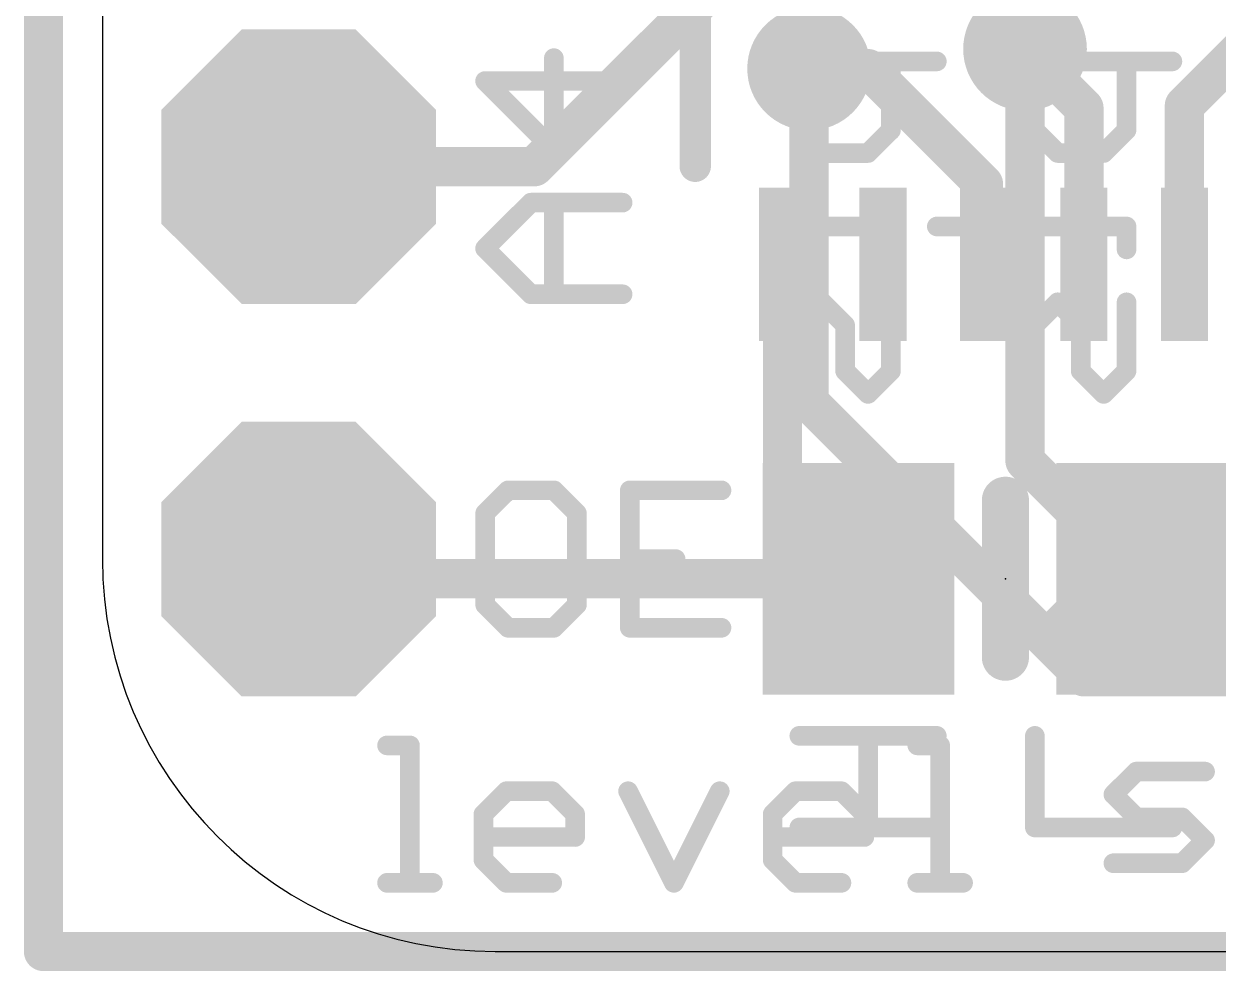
# Model space of a CAD drawing. Extents: x -0.5 to 14.5, y -0.1 to 18.7.
# Drawn here: x -0.51 to 7.22, y -0.13 to 6 of the extents above; entities that cross this region are included whole.
import ezdxf

# ---------------------------------------------------------------- set-up
doc = ezdxf.new("R2010")
doc.units = 0
for name, color, linetype in [('1', 12, 'CONTINUOUS'), ('16', 132, 'CONTINUOUS'), ('17', 110, 'CONTINUOUS'), ('18', 110, 'CONTINUOUS'), ('20', 53, 'CONTINUOUS'), ('21', 40, 'CONTINUOUS'), ('22', 6, 'CONTINUOUS'), ('23', 53, 'CONTINUOUS')]:
    doc.layers.add(name, color=color, linetype=linetype)

# ---------------------------------------------------------------- blocks, each defined once
blk = doc.blocks.new('OCTAGONP')
at = {"const_width": 0.5}
blk.add_lwpolyline([(-0.25, -0.1036), (-0.25, 0.1036), (-0.1036, 0.25), (0.1036, 0.25), (0.25, 0.1036), (0.25, -0.1036), (0.1036, -0.25), (-0.1036, -0.25), (-0.25, -0.1036), (-0.25, 0.1036)], dxfattribs=at)
blk = doc.blocks.new('RECT')
blk.add_solid([(-0.5, -0.5), (0.5, -0.5), (-0.5, 0.5), (0.5, 0.5)])
blk = doc.blocks.new('ROUNDV')
at = {"const_width": 0.5}
blk.add_lwpolyline([(0, -0.25, 1), (0, 0.25, 1), (0, -0.25)], format="xyb", dxfattribs=at)

msp = doc.modelspace()

# ---------------------------------------------------------------- linework, layer by layer
at = {"layer": '1', "const_width": 0.254}
for points in [[(9.271, 7.747), (7, 5.476)], [(2.794, 5.08), (4.572, 6.858)], [(6.35, 5.461), (5.969, 5.842)], [(4.953, 5.715), (4.572, 5.715)], [(5.7, 4.968), (4.953, 5.715)], [(6.35, 4.4482), (6.35, 5.461)], [(7, 4.4482), (7, 5.476)], [(1.27, 5.08), (2.794, 5.08)], [(5.7, 4.4482), (5.7, 4.968)], [(4.4, 4.4482), (4.4, 3.032)], [(4.4, 3.032), (4.892, 2.413)], [(1.27, 2.54), (1.397, 2.413)], [(1.397, 2.413), (4.892, 2.413)], [(6.792, 2.413), (7.62, 2.413)]]:
    msp.add_lwpolyline(points, dxfattribs=at)
at = {"layer": '1', "const_width": 0.127}
for points in [[(6.0139, 5.8869, 1), (5.9241, 5.7971)], [(4.572, 5.7785, 1), (4.572, 5.6515)], [(4.9979, 5.7599, 1), (4.9081, 5.6701)], [(4.953, 5.6515, 1), (4.953, 5.7785)], [(6.4135, 5.461, 1), (6.2865, 5.461)], [(6.3051, 5.4161, 1), (6.3949, 5.5059)], [(7.0635, 5.476, 1), (6.9365, 5.476)], [(6.9551, 5.5209, 1), (7.0449, 5.4311)], [(1.27, 5.1435, 1), (1.27, 5.0165)], [(2.7491, 5.1249, 1), (2.8389, 5.0351)], [(2.794, 5.0165, 1), (2.794, 5.1435)], [(5.7635, 4.968, 1), (5.6365, 4.968)], [(5.6551, 4.9231, 1), (5.7449, 5.0129)], [(4.4635, 4.4482, 1), (4.3365, 4.4482)], [(5.6365, 4.4482, 1), (5.7635, 4.4482)], [(6.2865, 4.4482, 1), (6.4135, 4.4482)], [(6.9365, 4.4482, 1), (7.0635, 4.4482)], [(4.4497, 3.0715, 1), (4.3503, 2.9925)], [(4.3365, 3.032, 1), (4.4635, 3.032)], [(1.3149, 2.5849, 1), (1.2251, 2.4951)], [(1.397, 2.4765, 1), (1.397, 2.3495)], [(1.3521, 2.3681, 1), (1.4419, 2.4579)], [(4.8423, 2.3735, 1), (4.9417, 2.4525)], [(4.892, 2.3495, 1), (4.892, 2.4765)], [(6.792, 2.4765, 1), (6.792, 2.3495)]]:
    msp.add_lwpolyline(points, format="xyb", dxfattribs=at)
at = {"layer": '16', "const_width": 0.254}
for points in [[(-0.381, 18.542), (-0.381, 0)], [(5.969, 3.175), (5.969, 5.842)], [(4.572, 3.556), (4.572, 5.715)], [(6.35, 1.778), (4.572, 3.556)], [(6.731, 2.413), (5.969, 3.175)], [(9.271, 2.413), (6.731, 2.413)], [(9.906, 1.778), (6.35, 1.778)], [(-0.381, 0), (14.351, 0)]]:
    msp.add_lwpolyline(points, dxfattribs=at)
at = {"layer": '16', "const_width": 0.127}
for points in [[(6.0325, 5.842, 1), (5.9055, 5.842)], [(4.6355, 5.715, 1), (4.5085, 5.715)], [(4.6169, 3.6009, 1), (4.5271, 3.5111)], [(4.5085, 3.556, 1), (4.6355, 3.556)], [(6.0139, 3.2199, 1), (5.9241, 3.1301)], [(5.9055, 3.175, 1), (6.0325, 3.175)], [(6.731, 2.4765, 1), (6.731, 2.3495)], [(6.6861, 2.3681, 1), (6.7759, 2.4579)], [(6.35, 1.8415, 1), (6.35, 1.7145)], [(6.3051, 1.7331, 1), (6.3949, 1.8229)], [(-0.381, 0.0635, 1), (-0.381, -0.0635)], [(-0.4445, 0, 1), (-0.3175, 0)]]:
    msp.add_lwpolyline(points, format="xyb", dxfattribs=at)
at = {"layer": '20'}
for p, q in [((0, 15.24), (0, 2.54)), ((2.54, 0), (10.16, 0))]:
    msp.add_line(p, q, dxfattribs=at)
msp.add_arc((2.54, 2.54), 2.54, 180, 270, dxfattribs=at)
at = {"layer": '21'}
for points, const_width in [([(3.8354, 5.0832), (3.8354, 9.6488)], 0.2032), ([(2.9206, 5.19), (2.9206, 5.7832)], 0.127), ([(3.3655, 5.6349), (2.4757, 5.6349)], 0.127), ([(2.4757, 5.6349), (2.9206, 5.19)], 0.127), ([(2.4757, 4.5511), (2.7723, 4.8477)], 0.127), ([(2.7723, 4.8477), (3.3655, 4.8477)], 0.127), ([(2.9206, 4.2545), (2.9206, 4.8477)], 0.127), ([(2.7723, 4.2545), (2.4757, 4.5511)], 0.127), ([(3.3655, 4.2545), (2.7723, 4.2545)], 0.127), ([(2.6248, 2.9853), (2.4765, 2.837)], 0.127), ([(2.9214, 2.9853), (2.6248, 2.9853)], 0.127), ([(3.0697, 2.837), (2.9214, 2.9853)], 0.127), ([(4.0052, 2.9853), (3.412, 2.9853)], 0.127), ([(3.412, 2.9853), (3.412, 2.0955)], 0.127), ([(5.842, 2.921), (5.842, 1.905)], 0.3048), ([(2.4765, 2.837), (2.4765, 2.2438)], 0.127), ([(3.0697, 2.2438), (3.0697, 2.837)], 0.127), ([(3.412, 2.5404), (3.7086, 2.5404)], 0.127), ([(2.4765, 2.2438), (2.6248, 2.0955)], 0.127), ([(2.9214, 2.0955), (3.0697, 2.2438)], 0.127), ([(2.6248, 2.0955), (2.9214, 2.0955)], 0.127), ([(3.412, 2.0955), (4.0052, 2.0955)], 0.127), ([(1.8415, 1.3343), (1.9898, 1.3343)], 0.127), ([(1.9898, 1.3343), (1.9898, 0.4445)], 0.127), ([(5.2717, 1.3343), (5.42, 1.3343)], 0.127), ([(5.42, 1.3343), (5.42, 0.4445)], 0.127), ([(6.5405, 1.0164), (6.6888, 1.1647)], 0.127), ([(6.6888, 1.1647), (7.1337, 1.1647)], 0.127), ([(2.4652, 0.8894), (2.6135, 1.0377)], 0.127), ([(2.6135, 1.0377), (2.9101, 1.0377)], 0.127), ([(2.9101, 1.0377), (3.0584, 0.8894)], 0.127), ([(3.4007, 1.0377), (3.6973, 0.4445)], 0.127), ([(3.6973, 0.4445), (3.9939, 1.0377)], 0.127), ([(4.3362, 0.8894), (4.4845, 1.0377)], 0.127), ([(4.4845, 1.0377), (4.7811, 1.0377)], 0.127), ([(4.7811, 1.0377), (4.9294, 0.8894)], 0.127), ([(6.6888, 0.8681), (6.5405, 1.0164)], 0.127), ([(2.4652, 0.5928), (2.4652, 0.8894)], 0.127), ([(3.0584, 0.8894), (3.0584, 0.7411)], 0.127), ([(4.3362, 0.5928), (4.3362, 0.8894)], 0.127), ([(4.9294, 0.8894), (4.9294, 0.7411)], 0.127), ([(6.9854, 0.8681), (6.6888, 0.8681)], 0.127), ([(7.1337, 0.7198), (6.9854, 0.8681)], 0.127), ([(3.0584, 0.7411), (2.4652, 0.7411)], 0.127), ([(4.9294, 0.7411), (4.3362, 0.7411)], 0.127), ([(6.9854, 0.5715), (7.1337, 0.7198)], 0.127), ([(2.6135, 0.4445), (2.4652, 0.5928)], 0.127), ([(4.4845, 0.4445), (4.3362, 0.5928)], 0.127), ([(6.5405, 0.5715), (6.9854, 0.5715)], 0.127), ([(1.8415, 0.4445), (2.1381, 0.4445)], 0.127), ([(2.9101, 0.4445), (2.6135, 0.4445)], 0.127), ([(4.7811, 0.4445), (4.4845, 0.4445)], 0.127), ([(5.2717, 0.4445), (5.5683, 0.4445)], 0.127)]:
    msp.add_lwpolyline(points, dxfattribs=dict(at, const_width=const_width))
for points, const_width in [([(2.9524, 5.7832, 1), (2.8889, 5.7832)], 0.0635), ([(2.4757, 5.6666, 1), (2.4757, 5.6031)], 0.0635), ([(2.4982, 5.6573, 1), (2.4533, 5.6124)], 0.0635), ([(3.3655, 5.6031, 1), (3.3655, 5.6666)], 0.0635), ([(2.8889, 5.19, 1), (2.9524, 5.19)], 0.0635), ([(2.8982, 5.1676, 1), (2.9431, 5.2125)], 0.0635), ([(3.7846, 5.0832, 1), (3.8862, 5.0832)], 0.1016), ([(2.7723, 4.8794, 1), (2.7723, 4.8159)], 0.0635), ([(2.7948, 4.8252, 1), (2.7499, 4.8701)], 0.0635), ([(2.9524, 4.8477, 1), (2.8889, 4.8477)], 0.0635), ([(3.3655, 4.8159, 1), (3.3655, 4.8794)], 0.0635), ([(2.4982, 4.5735, 1), (2.4533, 4.5286)], 0.0635), ([(2.4533, 4.5735, 1), (2.4982, 4.5286)], 0.0635), ([(2.7723, 4.2862, 1), (2.7723, 4.2228)], 0.0635), ([(2.7499, 4.232, 1), (2.7948, 4.277)], 0.0635), ([(2.8889, 4.2545, 1), (2.9524, 4.2545)], 0.0635), ([(3.3655, 4.2228, 1), (3.3655, 4.2862)], 0.0635), ([(2.6248, 3.017, 1), (2.6248, 2.9535)], 0.0635), ([(2.6472, 2.9628, 1), (2.6023, 3.0077)], 0.0635), ([(2.9438, 3.0077, 1), (2.8989, 2.9628)], 0.0635), ([(2.9214, 2.9535, 1), (2.9214, 3.017)], 0.0635), ([(3.4438, 2.9853, 1), (3.3803, 2.9853)], 0.0635), ([(3.412, 3.017, 1), (3.412, 2.9535)], 0.0635), ([(4.0052, 2.9535, 1), (4.0052, 3.017)], 0.0635), ([(5.9182, 2.921, 1), (5.7658, 2.921)], 0.1524), ([(2.5083, 2.837, 1), (2.4447, 2.837)], 0.0635), ([(2.454, 2.8594, 1), (2.499, 2.8145)], 0.0635), ([(3.1014, 2.837, 1), (3.0379, 2.837)], 0.0635), ([(3.0472, 2.8145, 1), (3.0921, 2.8594)], 0.0635), ([(3.412, 2.5721, 1), (3.412, 2.5086)], 0.0635), ([(3.7086, 2.5086, 1), (3.7086, 2.5721)], 0.0635), ([(2.4447, 2.2438, 1), (2.5083, 2.2438)], 0.0635), ([(2.499, 2.2662, 1), (2.454, 2.2213)], 0.0635), ([(3.0379, 2.2438, 1), (3.1014, 2.2438)], 0.0635), ([(3.0921, 2.2213, 1), (3.0472, 2.2662)], 0.0635), ([(2.6248, 2.1273, 1), (2.6248, 2.0637)], 0.0635), ([(2.6023, 2.073, 1), (2.6472, 2.118)], 0.0635), ([(2.8989, 2.118, 1), (2.9438, 2.073)], 0.0635), ([(2.9214, 2.0637, 1), (2.9214, 2.1273)], 0.0635), ([(3.412, 2.1273, 1), (3.412, 2.0637)], 0.0635), ([(3.3803, 2.0955, 1), (3.4438, 2.0955)], 0.0635), ([(4.0052, 2.0637, 1), (4.0052, 2.1273)], 0.0635), ([(5.7658, 1.905, 1), (5.9182, 1.905)], 0.1524), ([(1.8415, 1.366, 1), (1.8415, 1.3025)], 0.0635), ([(2.0215, 1.3343, 1), (1.958, 1.3343)], 0.0635), ([(1.9898, 1.3025, 1), (1.9898, 1.366)], 0.0635), ([(5.2717, 1.366, 1), (5.2717, 1.3025)], 0.0635), ([(5.4518, 1.3343, 1), (5.3883, 1.3343)], 0.0635), ([(5.42, 1.3025, 1), (5.42, 1.366)], 0.0635), ([(6.6888, 1.1964, 1), (6.6888, 1.1329)], 0.0635), ([(6.7112, 1.1422, 1), (6.6663, 1.1871)], 0.0635), ([(7.1337, 1.1329, 1), (7.1337, 1.1964)], 0.0635), ([(2.6135, 1.0694, 1), (2.6135, 1.0059)], 0.0635), ([(2.6359, 1.0152, 1), (2.591, 1.0601)], 0.0635), ([(2.9325, 1.0601, 1), (2.8876, 1.0152)], 0.0635), ([(2.9101, 1.0059, 1), (2.9101, 1.0694)], 0.0635), ([(3.4291, 1.0519, 1), (3.3723, 1.0235)], 0.0635), ([(4.0223, 1.0235, 1), (3.9655, 1.0519)], 0.0635), ([(4.4845, 1.0694, 1), (4.4845, 1.0059)], 0.0635), ([(4.507, 1.0152, 1), (4.4621, 1.0601)], 0.0635), ([(4.8035, 1.0601, 1), (4.7586, 1.0152)], 0.0635), ([(4.7811, 1.0059, 1), (4.7811, 1.0694)], 0.0635), ([(6.563, 1.0388, 1), (6.518, 0.9939)], 0.0635), ([(6.518, 1.0388, 1), (6.563, 0.9939)], 0.0635), ([(2.4969, 0.8894, 1), (2.4334, 0.8894)], 0.0635), ([(2.4427, 0.9118, 1), (2.4876, 0.8669)], 0.0635), ([(3.0901, 0.8894, 1), (3.0266, 0.8894)], 0.0635), ([(3.0359, 0.8669, 1), (3.0808, 0.9118)], 0.0635), ([(4.368, 0.8894, 1), (4.3045, 0.8894)], 0.0635), ([(4.3138, 0.9118, 1), (4.3587, 0.8669)], 0.0635), ([(4.9611, 0.8894, 1), (4.8976, 0.8894)], 0.0635), ([(4.9069, 0.8669, 1), (4.9518, 0.9118)], 0.0635), ([(6.6888, 0.8998, 1), (6.6888, 0.8363)], 0.0635), ([(7.0078, 0.8905, 1), (6.9629, 0.8456)], 0.0635), ([(6.9854, 0.8363, 1), (6.9854, 0.8998)], 0.0635), ([(6.6663, 0.8456, 1), (6.7112, 0.8905)], 0.0635), ([(2.4652, 0.7728, 1), (2.4652, 0.7093)], 0.0635), ([(3.0266, 0.7411, 1), (3.0901, 0.7411)], 0.0635), ([(3.0584, 0.7093, 1), (3.0584, 0.7728)], 0.0635), ([(4.3362, 0.7728, 1), (4.3362, 0.7093)], 0.0635), ([(4.8976, 0.7411, 1), (4.9611, 0.7411)], 0.0635), ([(4.9294, 0.7093, 1), (4.9294, 0.7728)], 0.0635), ([(7.1561, 0.6973, 1), (7.1112, 0.7422)], 0.0635), ([(7.1112, 0.6973, 1), (7.1561, 0.7422)], 0.0635), ([(2.4334, 0.5928, 1), (2.4969, 0.5928)], 0.0635), ([(2.4876, 0.6152, 1), (2.4427, 0.5703)], 0.0635), ([(4.3045, 0.5928, 1), (4.368, 0.5928)], 0.0635), ([(4.3587, 0.6152, 1), (4.3138, 0.5703)], 0.0635), ([(6.5405, 0.6033, 1), (6.5405, 0.5397)], 0.0635), ([(6.9629, 0.594, 1), (7.0078, 0.549)], 0.0635), ([(6.9854, 0.5397, 1), (6.9854, 0.6033)], 0.0635), ([(1.8415, 0.4763, 1), (1.8415, 0.4128)], 0.0635), ([(1.958, 0.4445, 1), (2.0215, 0.4445)], 0.0635), ([(2.1381, 0.4128, 1), (2.1381, 0.4763)], 0.0635), ([(2.6135, 0.4763, 1), (2.6135, 0.4128)], 0.0635), ([(2.591, 0.422, 1), (2.6359, 0.467)], 0.0635), ([(2.9101, 0.4128, 1), (2.9101, 0.4763)], 0.0635), ([(3.6689, 0.4587, 1), (3.7257, 0.4303)], 0.0635), ([(3.6689, 0.4303, 1), (3.7257, 0.4587)], 0.0635), ([(4.4845, 0.4763, 1), (4.4845, 0.4128)], 0.0635), ([(4.4621, 0.422, 1), (4.507, 0.467)], 0.0635), ([(4.7811, 0.4128, 1), (4.7811, 0.4763)], 0.0635), ([(5.2717, 0.4763, 1), (5.2717, 0.4128)], 0.0635), ([(5.3883, 0.4445, 1), (5.4518, 0.4445)], 0.0635), ([(5.5683, 0.4128, 1), (5.5683, 0.4763)], 0.0635)]:
    msp.add_lwpolyline(points, format="xyb", dxfattribs=dict(at, const_width=const_width))
at = {"layer": '22', "const_width": 0.127}
for points in [[(5.3983, 5.7618), (4.5085, 5.7618)], [(4.5085, 5.7618), (4.5085, 5.3169)], [(5.1017, 5.3169), (5.1017, 5.7618)], [(6.9223, 5.7618), (6.0325, 5.7618)], [(6.0325, 5.7618), (6.0325, 5.3169)], [(6.6257, 5.3169), (6.6257, 5.7618)], [(4.5085, 5.3169), (4.6568, 5.1687)], [(4.9534, 5.1687), (5.1017, 5.3169)], [(6.0325, 5.3169), (6.1808, 5.1687)], [(6.4774, 5.1687), (6.6257, 5.3169)], [(4.6568, 5.1687), (4.9534, 5.1687)], [(6.1808, 5.1687), (6.4774, 5.1687)], [(4.5085, 4.545), (4.5085, 4.8416)], [(6.0325, 4.545), (6.0325, 4.8416)], [(5.1017, 4.6933), (4.5085, 4.6933)], [(5.1017, 4.545), (5.1017, 4.6933)], [(5.5466, 4.6933), (5.3983, 4.6933)], [(6.6257, 4.6933), (6.0325, 4.6933)], [(6.6257, 4.545), (6.6257, 4.6933)], [(7.0706, 4.6933), (6.9223, 4.6933)], [(4.5085, 4.0543), (4.6568, 4.2026)], [(4.6568, 4.2026), (4.8051, 4.0543)], [(5.1017, 3.7578), (5.1017, 4.2026)], [(6.0325, 4.0543), (6.1808, 4.2026)], [(6.1808, 4.2026), (6.3291, 4.0543)], [(6.6257, 3.7578), (6.6257, 4.2026)], [(4.5085, 3.6095), (4.5085, 4.0543)], [(4.8051, 4.0543), (4.8051, 3.7578)], [(6.0325, 3.6095), (6.0325, 4.0543)], [(6.3291, 4.0543), (6.3291, 3.7578)], [(4.8051, 3.7578), (4.9534, 3.6095)], [(4.9534, 3.6095), (5.1017, 3.7578)], [(6.3291, 3.7578), (6.4774, 3.6095)], [(6.4774, 3.6095), (6.6257, 3.7578)], [(4.5085, 2.035), (4.8051, 2.3316)], [(4.8051, 2.3316), (5.3983, 2.3316)], [(6.0325, 2.035), (6.3291, 2.3316)], [(6.3291, 2.3316), (6.9223, 2.3316)], [(4.8051, 1.7384), (4.5085, 2.035)], [(6.3291, 1.7384), (6.0325, 2.035)], [(5.3983, 1.7384), (4.8051, 1.7384)], [(6.9223, 1.7384), (6.3291, 1.7384)], [(5.3983, 1.3961), (4.5085, 1.3961)], [(4.9534, 0.8029), (4.9534, 1.3961)], [(6.0325, 0.8029), (6.0325, 1.3961)], [(4.5085, 0.8029), (5.3983, 0.8029)], [(6.9223, 0.8029), (6.0325, 0.8029)]]:
    msp.add_lwpolyline(points, dxfattribs=at)
at = {"layer": '22', "const_width": 0.0635}
for points in [[(4.5085, 5.7936, 1), (4.5085, 5.7301)], [(4.5403, 5.7618, 1), (4.4768, 5.7618)], [(5.1334, 5.7618, 1), (5.0699, 5.7618)], [(5.3983, 5.7301, 1), (5.3983, 5.7936)], [(6.0325, 5.7936, 1), (6.0325, 5.7301)], [(6.0643, 5.7618, 1), (6.0008, 5.7618)], [(6.6574, 5.7618, 1), (6.5939, 5.7618)], [(6.9223, 5.7301, 1), (6.9223, 5.7936)], [(4.531, 5.3394, 1), (4.486, 5.2945)], [(4.4768, 5.3169, 1), (4.5403, 5.3169)], [(5.0699, 5.3169, 1), (5.1334, 5.3169)], [(5.1241, 5.2945, 1), (5.0792, 5.3394)], [(6.055, 5.3394, 1), (6.01, 5.2945)], [(6.0008, 5.3169, 1), (6.0643, 5.3169)], [(6.5939, 5.3169, 1), (6.6574, 5.3169)], [(6.6481, 5.2945, 1), (6.6032, 5.3394)], [(4.6568, 5.2004, 1), (4.6568, 5.1369)], [(4.6343, 5.1462, 1), (4.6792, 5.1911)], [(4.9309, 5.1911, 1), (4.9758, 5.1462)], [(4.9534, 5.1369, 1), (4.9534, 5.2004)], [(6.1808, 5.2004, 1), (6.1808, 5.1369)], [(6.1583, 5.1462, 1), (6.2032, 5.1911)], [(6.4549, 5.1911, 1), (6.4998, 5.1462)], [(6.4774, 5.1369, 1), (6.4774, 5.2004)], [(4.5403, 4.8416, 1), (4.4768, 4.8416)], [(6.0643, 4.8416, 1), (6.0008, 4.8416)], [(4.5085, 4.725, 1), (4.5085, 4.6615)], [(5.1334, 4.6933, 1), (5.0699, 4.6933)], [(5.1017, 4.6615, 1), (5.1017, 4.725)], [(5.3983, 4.725, 1), (5.3983, 4.6615)], [(5.5466, 4.6615, 1), (5.5466, 4.725)], [(6.0325, 4.725, 1), (6.0325, 4.6615)], [(6.6574, 4.6933, 1), (6.5939, 4.6933)], [(6.6257, 4.6615, 1), (6.6257, 4.725)], [(6.9223, 4.725, 1), (6.9223, 4.6615)], [(7.0706, 4.6615, 1), (7.0706, 4.725)], [(4.4768, 4.545, 1), (4.5403, 4.545)], [(5.0699, 4.545, 1), (5.1334, 4.545)], [(6.0008, 4.545, 1), (6.0643, 4.545)], [(6.5939, 4.545, 1), (6.6574, 4.545)], [(4.6792, 4.2251, 1), (4.6343, 4.1802)], [(4.6792, 4.1802, 1), (4.6343, 4.2251)], [(5.1334, 4.2026, 1), (5.0699, 4.2026)], [(6.2032, 4.2251, 1), (6.1583, 4.1802)], [(6.2032, 4.1802, 1), (6.1583, 4.2251)], [(6.6574, 4.2026, 1), (6.5939, 4.2026)], [(4.5403, 4.0543, 1), (4.4768, 4.0543)], [(4.486, 4.0768, 1), (4.531, 4.0319)], [(4.8368, 4.0543, 1), (4.7733, 4.0543)], [(4.7826, 4.0319, 1), (4.8275, 4.0768)], [(6.01, 4.0768, 1), (6.055, 4.0319)], [(6.0643, 4.0543, 1), (6.0008, 4.0543)], [(6.3608, 4.0543, 1), (6.2973, 4.0543)], [(6.3066, 4.0319, 1), (6.3515, 4.0768)], [(4.7733, 3.7578, 1), (4.8368, 3.7578)], [(4.8275, 3.7802, 1), (4.7826, 3.7353)], [(5.0699, 3.7578, 1), (5.1334, 3.7578)], [(5.1241, 3.7353, 1), (5.0792, 3.7802)], [(6.3515, 3.7802, 1), (6.3066, 3.7353)], [(6.2973, 3.7578, 1), (6.3608, 3.7578)], [(6.5939, 3.7578, 1), (6.6574, 3.7578)], [(6.6481, 3.7353, 1), (6.6032, 3.7802)], [(4.4768, 3.6095, 1), (4.5403, 3.6095)], [(4.9309, 3.6319, 1), (4.9758, 3.587)], [(4.9309, 3.587, 1), (4.9758, 3.6319)], [(6.0008, 3.6095, 1), (6.0643, 3.6095)], [(6.4549, 3.6319, 1), (6.4998, 3.587)], [(6.4549, 3.587, 1), (6.4998, 3.6319)], [(4.8051, 2.3633, 1), (4.8051, 2.2998)], [(4.8275, 2.3091, 1), (4.7826, 2.354)], [(5.3983, 2.2998, 1), (5.3983, 2.3633)], [(6.3291, 2.3633, 1), (6.3291, 2.2998)], [(6.3515, 2.3091, 1), (6.3066, 2.354)], [(6.9223, 2.2998, 1), (6.9223, 2.3633)], [(4.531, 2.0575, 1), (4.486, 2.0126)], [(4.486, 2.0575, 1), (4.531, 2.0126)], [(6.055, 2.0575, 1), (6.01, 2.0126)], [(6.01, 2.0575, 1), (6.055, 2.0126)], [(4.8051, 1.7702, 1), (4.8051, 1.7067)], [(4.7826, 1.716, 1), (4.8275, 1.7609)], [(5.3983, 1.7067, 1), (5.3983, 1.7702)], [(6.3291, 1.7702, 1), (6.3291, 1.7067)], [(6.3066, 1.716, 1), (6.3515, 1.7609)], [(6.9223, 1.7067, 1), (6.9223, 1.7702)], [(4.5085, 1.4278, 1), (4.5085, 1.3643)], [(4.9851, 1.3961, 1), (4.9216, 1.3961)], [(5.3983, 1.3643, 1), (5.3983, 1.4278)], [(6.0643, 1.3961, 1), (6.0008, 1.3961)], [(4.5085, 0.8347, 1), (4.5085, 0.7712)], [(5.3983, 0.7712, 1), (5.3983, 0.8347)], [(6.0325, 0.8347, 1), (6.0325, 0.7712)], [(6.9223, 0.7712, 1), (6.9223, 0.8347)], [(4.9216, 0.8029, 1), (4.9851, 0.8029)], [(6.0008, 0.8029, 1), (6.0643, 0.8029)]]:
    msp.add_lwpolyline(points, format="xyb", dxfattribs=at)
at = {"layer": '23'}
msp.add_point((5.842, 2.413), dxfattribs=at)

# ---------------------------------------------------------------- block references
at = {"layer": '1', "xscale": 0.3048, "yscale": 0.9906, "rotation": 180}
for p in [(4.4, 4.4482), (5.05, 4.4482), (5.7, 4.4482), (6.35, 4.4482), (7, 4.4482)]:
    msp.add_blockref('RECT', p, dxfattribs=at)
at = {"layer": '1', "xscale": 1.24, "yscale": 1.5}
for p in [(4.892, 2.413), (6.792, 2.413)]:
    msp.add_blockref('RECT', p, dxfattribs=at)
at = {"layer": '17', "xscale": 1.778, "yscale": 1.778, "rotation": 180}
for p in [(1.27, 5.08), (1.27, 5.08), (1.27, 2.54), (1.27, 2.54)]:
    msp.add_blockref('OCTAGONP', p, dxfattribs=at)
at = {"layer": '18', "xscale": 0.8001, "yscale": 0.8001}
for p in [(5.969, 5.842), (5.969, 5.842), (4.572, 5.715), (4.572, 5.715)]:
    msp.add_blockref('ROUNDV', p, dxfattribs=at)

doc.saveas('drawing.dxf')
